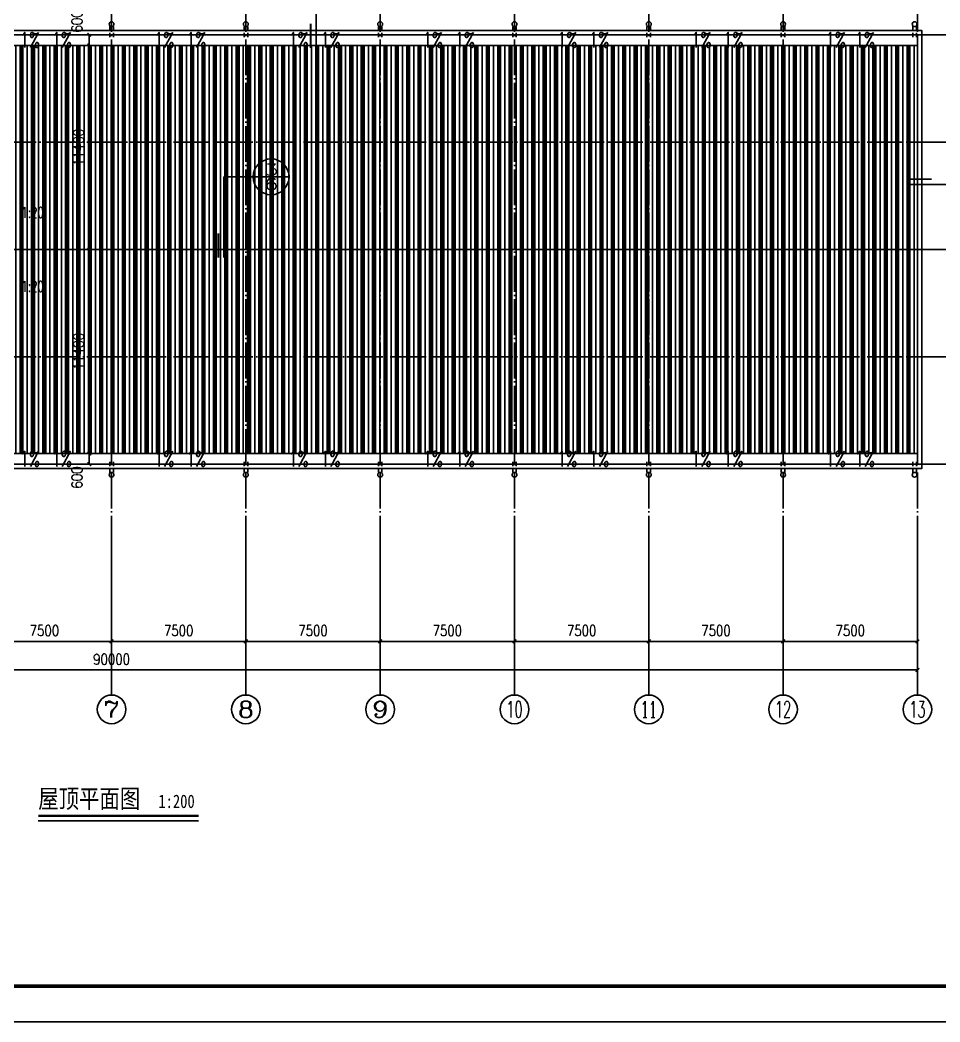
# Model space of a CAD drawing. Extents: x 3757684 to 3906284, y -130571 to 413559.
# Drawn here: x 3828603 to 3879973, y 184104 to 240085 of the extents above; entities that cross this region are included whole.
import ezdxf
from ezdxf.enums import TextEntityAlignment as Align

# ---------------------------------------------------------------- set-up
doc = ezdxf.new("R2010")
doc.units = 0
doc.header["$LTSCALE"] = 1000
doc.header["$MEASUREMENT"] = 0
doc.linetypes.add('DASH', pattern=[0.35, 0.25, -0.1])
doc.linetypes.add('DOTE', pattern=[2.42, 2, -0.2, 0.02, -0.2])
doc.layers.get('0').update_dxf_attribs({"color": 4, "linetype": 'CONTINUOUS'})
doc.layers.get('Defpoints').update_dxf_attribs({"linetype": 'CONTINUOUS'})
for name, color, linetype in [('AXIS', 3, 'CONTINUOUS'), ('AXIS_TEXT', 7, 'CONTINUOUS'), ('DIM_IDEN', 3, 'CONTINUOUS'), ('DIM_SYMB', 3, 'CONTINUOUS'), ('DOTE', 1, 'CONTINUOUS'), ('PUB_DIM', 3, 'CONTINUOUS'), ('PUB_TEXT', 7, 'CONTINUOUS'), ('PUB_TITLE', 4, 'CONTINUOUS')]:
    doc.layers.add(name, color=color, linetype=linetype)
doc.styles.add('_TCH_AXIS', font='COMPLEX', dxfattribs={"bigfont": 'GBCBIG'})
doc.styles.add('_TCH_DIM', font='SIMPLEX', dxfattribs={"bigfont": 'GBCBIG'})
doc.styles.add('_TCH_LABEL', font='COMPLEX', dxfattribs={"bigfont": 'GBCBIG'})
doc.styles.add('COMPLEX', font='COMPLEX')
doc.styles.add('DIM_FONT', font='SIMPLEX.shx', dxfattribs={"width": 0.8})
doc.styles.add('ht', font='simhei_0.ttf', dxfattribs={"width": 0.8})
doc.dimstyles.new('DIMN200', dxfattribs={"dimscale": 2, "dimtxt": 300, "dimasz": 100, "dimexe": 250, "dimexo": 300, "dimgap": 150, "dimtad": 1, "dimdec": 0, "dimzin": 0, "dimdsep": 46, "dimtxsty": 'DIM_FONT', "dimblk": 'ARCHTICK', "dimcen": 0.09, "dimclrt": 7, "dimazin": 2, "dimtfac": 1, "dimtdec": 0, "dimtix": 1, "dimtmove": 2, "dimatfit": 3, "dimfxl": 0, "dimtolj": 1, "dimtzin": 0, "dimarcsym": 0})

# ---------------------------------------------------------------- blocks, each defined once
blk = doc.blocks.new('_ArchTick')
at = {"color": 0, "linetype": 'ByBlock', "const_width": 0.4}
blk.add_lwpolyline([(-0.5, -0.5), (0.5, 0.5)], dxfattribs=at)
blk = doc.blocks.new('*D39')
at = {"layer": 'Defpoints', "color": 0}
for p in [(3832471, 239265), (3833614, 239265), (3833614, 238665)]:
    blk.add_point(p, dxfattribs=at)
at = {"layer": 'PUB_DIM', "color": 0, "lineweight": -2}
for p, q in [((3833014, 239265), (3831971, 239265)), ((3832471, 238665), (3832471, 239265)), ((3833014, 238665), (3831971, 238665))]:
    blk.add_line(p, q, dxfattribs=at)
at = {"layer": 'PUB_DIM', "color": 0, "lineweight": -2, "xscale": 200, "yscale": 200, "zscale": 200}
for p, rotation in [((3832471, 239265), 90), ((3832471, 238665), 270)]:
    blk.add_blockref('_ArchTick', p, dxfattribs=dict(at, rotation=rotation))
at = {"layer": 'PUB_DIM', "color": 7, "insert": (3831781, 240005), "char_height": 600, "attachment_point": 5, "rotation": 90, "style": 'DIM_FONT'}
blk.add_mtext('\\A1;600', dxfattribs=at)
blk = doc.blocks.new('*D40')
at = {"layer": 'Defpoints', "color": 0}
for p in [(3832471, 238665), (3833614, 238665), (3833614, 227265)]:
    blk.add_point(p, dxfattribs=at)
at = {"layer": 'PUB_DIM', "color": 0, "lineweight": -2}
for p, q in [((3833014, 238665), (3831971, 238665)), ((3832471, 227265), (3832471, 238665)), ((3833014, 227265), (3831971, 227265))]:
    blk.add_line(p, q, dxfattribs=at)
at = {"layer": 'PUB_DIM', "color": 0, "lineweight": -2, "xscale": 200, "yscale": 200, "zscale": 200}
for p, rotation in [((3832471, 238665), 90), ((3832471, 227265), 270)]:
    blk.add_blockref('_ArchTick', p, dxfattribs=dict(at, rotation=rotation))
at = {"layer": 'PUB_DIM', "color": 7, "insert": (3831871, 232965), "char_height": 600, "attachment_point": 5, "rotation": 90, "style": 'DIM_FONT'}
blk.add_mtext('\\A1;11400', dxfattribs=at)
blk = doc.blocks.new('*D41')
at = {"layer": 'Defpoints', "color": 0}
for p in [(3832471, 227265), (3833614, 227265), (3833614, 215865)]:
    blk.add_point(p, dxfattribs=at)
at = {"layer": 'PUB_DIM', "color": 0, "lineweight": -2}
for p, q in [((3833014, 227265), (3831971, 227265)), ((3832471, 215865), (3832471, 227265)), ((3833014, 215865), (3831971, 215865))]:
    blk.add_line(p, q, dxfattribs=at)
at = {"layer": 'PUB_DIM', "color": 0, "lineweight": -2, "xscale": 200, "yscale": 200, "zscale": 200}
for p, rotation in [((3832471, 227265), 90), ((3832471, 215865), 270)]:
    blk.add_blockref('_ArchTick', p, dxfattribs=dict(at, rotation=rotation))
at = {"layer": 'PUB_DIM', "color": 7, "insert": (3831871, 221565), "char_height": 600, "attachment_point": 5, "rotation": 90, "style": 'DIM_FONT'}
blk.add_mtext('\\A1;11400', dxfattribs=at)
blk = doc.blocks.new('*D42')
at = {"layer": 'Defpoints', "color": 0}
for p in [(3832471, 215865), (3833614, 215865), (3833614, 215265)]:
    blk.add_point(p, dxfattribs=at)
at = {"layer": 'PUB_DIM', "color": 0, "lineweight": -2}
for p, q in [((3833014, 215865), (3831971, 215865)), ((3832471, 215265), (3832471, 215865)), ((3833014, 215265), (3831971, 215265))]:
    blk.add_line(p, q, dxfattribs=at)
at = {"layer": 'PUB_DIM', "color": 0, "lineweight": -2, "xscale": 200, "yscale": 200, "zscale": 200}
for p, rotation in [((3832471, 215865), 90), ((3832471, 215265), 270)]:
    blk.add_blockref('_ArchTick', p, dxfattribs=dict(at, rotation=rotation))
at = {"layer": 'PUB_DIM', "color": 7, "insert": (3831781, 214525), "char_height": 600, "attachment_point": 5, "rotation": 90, "style": 'DIM_FONT'}
blk.add_mtext('\\A1;600', dxfattribs=at)
blk = doc.blocks.new('*D146')
at = {"layer": 'AXIS', "color": 0, "lineweight": -2}
for p, q in [((3826214, 209771), (3826214, 204871)), ((3833714, 209771), (3833714, 204871)), ((3826214, 205371), (3833714, 205371))]:
    blk.add_line(p, q, dxfattribs=at)
at = {"layer": 'Defpoints', "color": 0}
for p in [(3826214, 210371), (3833714, 210371), (3833714, 205371)]:
    blk.add_point(p, dxfattribs=at)
at = {"layer": 'AXIS', "color": 0, "lineweight": -2, "xscale": 200, "yscale": 200, "zscale": 200, "rotation": 180}
blk.add_blockref('_ArchTick', (3826214, 205371), dxfattribs=at)
at = {"layer": 'AXIS', "color": 0, "lineweight": -2, "xscale": 200, "yscale": 200, "zscale": 200}
blk.add_blockref('_ArchTick', (3833714, 205371), dxfattribs=at)
at = {"layer": 'AXIS', "color": 7, "insert": (3829964, 205971), "char_height": 600, "attachment_point": 5, "style": 'DIM_FONT'}
blk.add_mtext('\\A1;7500', dxfattribs=at)
blk = doc.blocks.new('*D147')
at = {"layer": 'AXIS', "color": 0, "lineweight": -2}
for p, q in [((3833714, 209771), (3833714, 204871)), ((3841214, 209771), (3841214, 204871)), ((3833714, 205371), (3841214, 205371))]:
    blk.add_line(p, q, dxfattribs=at)
at = {"layer": 'Defpoints', "color": 0}
for p in [(3833714, 210371), (3841214, 210371), (3841214, 205371)]:
    blk.add_point(p, dxfattribs=at)
at = {"layer": 'AXIS', "color": 0, "lineweight": -2, "xscale": 200, "yscale": 200, "zscale": 200, "rotation": 180}
blk.add_blockref('_ArchTick', (3833714, 205371), dxfattribs=at)
at = {"layer": 'AXIS', "color": 0, "lineweight": -2, "xscale": 200, "yscale": 200, "zscale": 200}
blk.add_blockref('_ArchTick', (3841214, 205371), dxfattribs=at)
at = {"layer": 'AXIS', "color": 7, "insert": (3837464, 205971), "char_height": 600, "attachment_point": 5, "style": 'DIM_FONT'}
blk.add_mtext('\\A1;7500', dxfattribs=at)
blk = doc.blocks.new('*D148')
at = {"layer": 'AXIS', "color": 0, "lineweight": -2}
for p, q in [((3841214, 209771), (3841214, 204871)), ((3848714, 209771), (3848714, 204871)), ((3841214, 205371), (3848714, 205371))]:
    blk.add_line(p, q, dxfattribs=at)
at = {"layer": 'Defpoints', "color": 0}
for p in [(3841214, 210371), (3848714, 210371), (3848714, 205371)]:
    blk.add_point(p, dxfattribs=at)
at = {"layer": 'AXIS', "color": 0, "lineweight": -2, "xscale": 200, "yscale": 200, "zscale": 200, "rotation": 180}
blk.add_blockref('_ArchTick', (3841214, 205371), dxfattribs=at)
at = {"layer": 'AXIS', "color": 0, "lineweight": -2, "xscale": 200, "yscale": 200, "zscale": 200}
blk.add_blockref('_ArchTick', (3848714, 205371), dxfattribs=at)
at = {"layer": 'AXIS', "color": 7, "insert": (3844964, 205971), "char_height": 600, "attachment_point": 5, "style": 'DIM_FONT'}
blk.add_mtext('\\A1;7500', dxfattribs=at)
blk = doc.blocks.new('*D149')
at = {"layer": 'AXIS', "color": 0, "lineweight": -2}
for p, q in [((3848714, 209771), (3848714, 204871)), ((3856214, 209771), (3856214, 204871)), ((3848714, 205371), (3856214, 205371))]:
    blk.add_line(p, q, dxfattribs=at)
at = {"layer": 'Defpoints', "color": 0}
for p in [(3848714, 210371), (3856214, 210371), (3856214, 205371)]:
    blk.add_point(p, dxfattribs=at)
at = {"layer": 'AXIS', "color": 0, "lineweight": -2, "xscale": 200, "yscale": 200, "zscale": 200, "rotation": 180}
blk.add_blockref('_ArchTick', (3848714, 205371), dxfattribs=at)
at = {"layer": 'AXIS', "color": 0, "lineweight": -2, "xscale": 200, "yscale": 200, "zscale": 200}
blk.add_blockref('_ArchTick', (3856214, 205371), dxfattribs=at)
at = {"layer": 'AXIS', "color": 7, "insert": (3852464, 205971), "char_height": 600, "attachment_point": 5, "style": 'DIM_FONT'}
blk.add_mtext('\\A1;7500', dxfattribs=at)
blk = doc.blocks.new('*D150')
at = {"layer": 'AXIS', "color": 0, "lineweight": -2}
for p, q in [((3856214, 209771), (3856214, 204871)), ((3863714, 209771), (3863714, 204871)), ((3856214, 205371), (3863714, 205371))]:
    blk.add_line(p, q, dxfattribs=at)
at = {"layer": 'Defpoints', "color": 0}
for p in [(3856214, 210371), (3863714, 210371), (3863714, 205371)]:
    blk.add_point(p, dxfattribs=at)
at = {"layer": 'AXIS', "color": 0, "lineweight": -2, "xscale": 200, "yscale": 200, "zscale": 200, "rotation": 180}
blk.add_blockref('_ArchTick', (3856214, 205371), dxfattribs=at)
at = {"layer": 'AXIS', "color": 0, "lineweight": -2, "xscale": 200, "yscale": 200, "zscale": 200}
blk.add_blockref('_ArchTick', (3863714, 205371), dxfattribs=at)
at = {"layer": 'AXIS', "color": 7, "insert": (3859964, 205971), "char_height": 600, "attachment_point": 5, "style": 'DIM_FONT'}
blk.add_mtext('\\A1;7500', dxfattribs=at)
blk = doc.blocks.new('*D151')
at = {"layer": 'AXIS', "color": 0, "lineweight": -2}
for p, q in [((3863714, 209771), (3863714, 204871)), ((3871214, 209771), (3871214, 204871)), ((3863714, 205371), (3871214, 205371))]:
    blk.add_line(p, q, dxfattribs=at)
at = {"layer": 'Defpoints', "color": 0}
for p in [(3863714, 210371), (3871214, 210371), (3871214, 205371)]:
    blk.add_point(p, dxfattribs=at)
at = {"layer": 'AXIS', "color": 0, "lineweight": -2, "xscale": 200, "yscale": 200, "zscale": 200, "rotation": 180}
blk.add_blockref('_ArchTick', (3863714, 205371), dxfattribs=at)
at = {"layer": 'AXIS', "color": 0, "lineweight": -2, "xscale": 200, "yscale": 200, "zscale": 200}
blk.add_blockref('_ArchTick', (3871214, 205371), dxfattribs=at)
at = {"layer": 'AXIS', "color": 7, "insert": (3867464, 205971), "char_height": 600, "attachment_point": 5, "style": 'DIM_FONT'}
blk.add_mtext('\\A1;7500', dxfattribs=at)
blk = doc.blocks.new('*D152')
at = {"layer": 'AXIS', "color": 0, "lineweight": -2}
for p, q in [((3871214, 209771), (3871214, 204871)), ((3878714, 209771), (3878714, 204871)), ((3871214, 205371), (3878714, 205371))]:
    blk.add_line(p, q, dxfattribs=at)
at = {"layer": 'Defpoints', "color": 0}
for p in [(3871214, 210371), (3878714, 210371), (3878714, 205371)]:
    blk.add_point(p, dxfattribs=at)
at = {"layer": 'AXIS', "color": 0, "lineweight": -2, "xscale": 200, "yscale": 200, "zscale": 200, "rotation": 180}
blk.add_blockref('_ArchTick', (3871214, 205371), dxfattribs=at)
at = {"layer": 'AXIS', "color": 0, "lineweight": -2, "xscale": 200, "yscale": 200, "zscale": 200}
blk.add_blockref('_ArchTick', (3878714, 205371), dxfattribs=at)
at = {"layer": 'AXIS', "color": 7, "insert": (3874964, 205971), "char_height": 600, "attachment_point": 5, "style": 'DIM_FONT'}
blk.add_mtext('\\A1;7500', dxfattribs=at)
blk = doc.blocks.new('*D153')
at = {"layer": 'AXIS', "color": 0, "lineweight": -2}
for p, q in [((3788714, 209771), (3788714, 203271)), ((3878714, 209771), (3878714, 203271)), ((3788714, 203771), (3878714, 203771))]:
    blk.add_line(p, q, dxfattribs=at)
at = {"layer": 'Defpoints', "color": 0}
for p in [(3788714, 210371), (3878714, 210371), (3878714, 203771)]:
    blk.add_point(p, dxfattribs=at)
at = {"layer": 'AXIS', "color": 0, "lineweight": -2, "xscale": 200, "yscale": 200, "zscale": 200, "rotation": 180}
blk.add_blockref('_ArchTick', (3788714, 203771), dxfattribs=at)
at = {"layer": 'AXIS', "color": 0, "lineweight": -2, "xscale": 200, "yscale": 200, "zscale": 200}
blk.add_blockref('_ArchTick', (3878714, 203771), dxfattribs=at)
at = {"layer": 'AXIS', "color": 7, "insert": (3833714, 204371), "char_height": 600, "attachment_point": 5, "style": 'DIM_FONT'}
blk.add_mtext('\\A1;90000', dxfattribs=at)
blk = doc.blocks.new('_AXISO')
blk.add_circle((0, 0), 0.5)
at = {"layer": 'AXIS_TEXT', "style": 'COMPLEX', "width": 1.041667}
blk.add_attdef('A', text='', height=0.56, dxfattribs=at).set_placement((-0.25, -0.28), (0.25, -0.28), align=Align.FIT)

msp = doc.modelspace()

# ---------------------------------------------------------------- hatches: boundary and pattern name
h = msp.add_hatch()
h.set_pattern_fill('PLASTI', color=8, scale=200, angle=90, style=0)
h.set_pattern_definition([(90, (257526.14, -262906.9), (-635, 4e-14), []), (90, (257446.8, -262906.9), (-635, 4e-14), []), (90, (257367.4, -262906.9), (-635, 4e-14), []), (90, (257129.3, -262906.9), (-635, 4e-14), [])])
h.paths.add_polyline_path([(3788713.9, 215865.2), (3878713.9, 215865.2), (3878713.9, 238665.2), (3788713.9, 238665.2)])

# ---------------------------------------------------------------- linework, layer by layer
at = {"linetype": 'DASH'}
for p, q in [((3833613.9, 239717.1, 0), (3833613.9, 239125.7, 0)), ((3833813.9, 239717.1, 0), (3833813.9, 239125.7, 0)), ((3841113.9, 239717.1, 0), (3841113.9, 239125.7, 0)), ((3841313.9, 239717.1, 0), (3841313.9, 239125.7, 0)), ((3848613.9, 239717.1, 0), (3848613.9, 239125.7, 0)), ((3848813.9, 239717.1, 0), (3848813.9, 239125.7, 0)), ((3856113.9, 239717.1, 0), (3856113.9, 239125.7, 0)), ((3856313.9, 239717.1, 0), (3856313.9, 239125.7, 0)), ((3863613.9, 239717.1, 0), (3863613.9, 239125.7, 0)), ((3863813.9, 239717.1, 0), (3863813.9, 239125.7, 0)), ((3871113.9, 239717.1, 0), (3871113.9, 239125.7, 0)), ((3871313.9, 239717.1, 0), (3871313.9, 239125.7, 0)), ((3878457.2, 239717.1, 0), (3878457.2, 239125.7, 0)), ((3878657.2, 239717.1, 0), (3878657.2, 239125.7, 0)), ((3833613.9, 214813.2, 0), (3833613.9, 215404.6, 0)), ((3833813.9, 214813.2, 0), (3833813.9, 215404.6, 0)), ((3841113.9, 214813.2, 0), (3841113.9, 215404.6, 0)), ((3841313.9, 214813.2, 0), (3841313.9, 215404.6, 0)), ((3848613.9, 214813.2, 0), (3848613.9, 215404.6, 0)), ((3848813.9, 214813.2, 0), (3848813.9, 215404.6, 0)), ((3856113.9, 214813.2, 0), (3856113.9, 215404.6, 0)), ((3856313.9, 214813.2, 0), (3856313.9, 215404.6, 0)), ((3863613.9, 214813.2, 0), (3863613.9, 215404.6, 0)), ((3863813.9, 214813.2, 0), (3863813.9, 215404.6, 0)), ((3871113.9, 214813.2, 0), (3871113.9, 215404.6, 0)), ((3871313.9, 214813.2, 0), (3871313.9, 215404.6, 0)), ((3878457.2, 214813.2, 0), (3878457.2, 215404.6, 0)), ((3878657.2, 214813.2, 0), (3878657.2, 215404.6, 0))]:
    msp.add_line(p, q, dxfattribs=at)
msp.add_line((3788713.9, 227265.2, 0), (3878713.9, 227265.2))
for points in [[(3788473.9, 239505.2), (3878953.9, 239505.2), (3878953.9, 215025.2), (3788473.9, 215025.2)], [(3788713.9, 239265.2), (3878713.9, 239265.2), (3878713.9, 215265.2), (3788713.9, 215265.2)], [(3788713.9, 238665.2), (3878713.9, 238665.2), (3878713.9, 215865.2), (3788713.9, 215865.2)]]:
    msp.add_lwpolyline(points, close=True)
for centre in [(3833713.9, 239853.2, 0), (3841213.9, 239853.2, 0), (3848713.9, 239853.2, 0), (3856213.9, 239853.2, 0), (3863713.9, 239853.2, 0), (3871213.9, 239853.2, 0), (3878557.2, 239853.2, 0), (3833713.9, 214677.1, 0), (3841213.9, 214677.1, 0), (3848713.9, 214677.1, 0), (3856213.9, 214677.1, 0), (3863713.9, 214677.1, 0), (3871213.9, 214677.1, 0), (3878557.2, 214677.1, 0)]:
    msp.add_circle(centre, 134.3)
at = {"layer": 'AXIS'}
for p, q in [((3833713.9, 210370.6), (3833713.9, 202370.6)), ((3841213.9, 210370.6), (3841213.9, 202370.6)), ((3848713.9, 210370.6), (3848713.9, 202370.6)), ((3856213.9, 210370.6), (3856213.9, 202370.6)), ((3863713.9, 210370.6), (3863713.9, 202370.6)), ((3871213.9, 210370.6), (3871213.9, 202370.6)), ((3878713.9, 210370.6), (3878713.9, 202370.6))]:
    msp.add_line(p, q, dxfattribs=at)
at = {"layer": 'DIM_IDEN'}
for p, q in [((3845133.1, 238525), (3845133.1, 243041)), ((3839975.5, 231324.2), (3841623.7, 231324.2)), ((3839975.5, 226808.2), (3839975.5, 231324.2)), ((3843623.7, 231324.2), (3841623.7, 231324.2)), ((3878151.9, 230898.1), (3881800.1, 230898.1)), ((3878151.9, 230898.1), (3878151.9, 230898.1))]:
    msp.add_line(p, q, dxfattribs=at)
at = {"layer": 'DIM_IDEN', "const_width": 100}
for points in [[(3844833.1, 238525), (3844833.1, 239879.5)], [(3878151.9, 231198.1), (3879506.4, 231198.1)], [(3839675.5, 226808.2), (3839675.5, 228162.7)]]:
    msp.add_lwpolyline(points, dxfattribs=at)
at = {"layer": 'DIM_IDEN'}
msp.add_circle((3842623.7, 231324.2), 1000, dxfattribs=at)
at = {"layer": 'DIM_SYMB'}
for points in [[(3831542.1, 238967.7, 0, 0, 0), (3832743.3, 238967.7, 160, 0, 0), (3833343.3, 238967.7, 0, 0, 0)], [(3835885.7, 238967.7, 0, 0, 0), (3834684.5, 238967.7, 160, 0, 0), (3834084.5, 238967.7, 0, 0, 0)], [(3839042.1, 238967.7, 0, 0, 0), (3840243.3, 238967.7, 160, 0, 0), (3840843.3, 238967.7, 0, 0, 0)], [(3843385.7, 238967.7, 0, 0, 0), (3842184.5, 238967.7, 160, 0, 0), (3841584.5, 238967.7, 0, 0, 0)], [(3846542.1, 238967.7, 0, 0, 0), (3847743.3, 238967.7, 160, 0, 0), (3848343.3, 238967.7, 0, 0, 0)], [(3850885.7, 238967.7, 0, 0, 0), (3849684.5, 238967.7, 160, 0, 0), (3849084.5, 238967.7, 0, 0, 0)], [(3854042.1, 238967.7, 0, 0, 0), (3855243.3, 238967.7, 160, 0, 0), (3855843.3, 238967.7, 0, 0, 0)], [(3858385.7, 238967.7, 0, 0, 0), (3857184.5, 238967.7, 160, 0, 0), (3856584.5, 238967.7, 0, 0, 0)], [(3861542.1, 238967.7, 0, 0, 0), (3862743.3, 238967.7, 160, 0, 0), (3863343.3, 238967.7, 0, 0, 0)], [(3865885.7, 238967.7, 0, 0, 0), (3864684.5, 238967.7, 160, 0, 0), (3864084.5, 238967.7, 0, 0, 0)], [(3869042.1, 238967.7, 0, 0, 0), (3870243.3, 238967.7, 160, 0, 0), (3870843.3, 238967.7, 0, 0, 0)], [(3873385.7, 238967.7, 0, 0, 0), (3872184.5, 238967.7, 160, 0, 0), (3871584.5, 238967.7, 0, 0, 0)], [(3876385.4, 238967.7, 0, 0, 0), (3877586.6, 238967.7, 160, 0, 0), (3878186.6, 238967.7, 0, 0, 0)], [(3829321.9, 229827.6, 0, 0, 0), (3829321.9, 234165, 160, 0, 0), (3829321.9, 234765, 0, 0, 0)], [(3829321.9, 224702.7, 0, 0, 0), (3829321.9, 220365.3, 160, 0, 0), (3829321.9, 219765.3, 0, 0, 0)], [(3831542.1, 215562.6, 0, 0, 0), (3832743.3, 215562.6, 160, 0, 0), (3833343.3, 215562.6, 0, 0, 0)], [(3835885.7, 215562.6, 0, 0, 0), (3834684.5, 215562.6, 160, 0, 0), (3834084.5, 215562.6, 0, 0, 0)], [(3839042.1, 215562.6, 0, 0, 0), (3840243.3, 215562.6, 160, 0, 0), (3840843.3, 215562.6, 0, 0, 0)], [(3843385.7, 215562.6, 0, 0, 0), (3842184.5, 215562.6, 160, 0, 0), (3841584.5, 215562.6, 0, 0, 0)], [(3846542.1, 215562.6, 0, 0, 0), (3847743.3, 215562.6, 160, 0, 0), (3848343.3, 215562.6, 0, 0, 0)], [(3850885.7, 215562.6, 0, 0, 0), (3849684.5, 215562.6, 160, 0, 0), (3849084.5, 215562.6, 0, 0, 0)], [(3854042.1, 215562.6, 0, 0, 0), (3855243.3, 215562.6, 160, 0, 0), (3855843.3, 215562.6, 0, 0, 0)], [(3858385.7, 215562.6, 0, 0, 0), (3857184.5, 215562.6, 160, 0, 0), (3856584.5, 215562.6, 0, 0, 0)], [(3861542.1, 215562.6, 0, 0, 0), (3862743.3, 215562.6, 160, 0, 0), (3863343.3, 215562.6, 0, 0, 0)], [(3865885.7, 215562.6, 0, 0, 0), (3864684.5, 215562.6, 160, 0, 0), (3864084.5, 215562.6, 0, 0, 0)], [(3869042.1, 215562.6, 0, 0, 0), (3870243.3, 215562.6, 160, 0, 0), (3870843.3, 215562.6, 0, 0, 0)], [(3873385.7, 215562.6, 0, 0, 0), (3872184.5, 215562.6, 160, 0, 0), (3871584.5, 215562.6, 0, 0, 0)], [(3876385.4, 215562.6, 0, 0, 0), (3877586.6, 215562.6, 160, 0, 0), (3878186.6, 215562.6, 0, 0, 0)]]:
    msp.add_lwpolyline(points, format="xyseb", dxfattribs=at)
at = {"layer": 'DIM_SYMB', "const_width": 140}
msp.add_lwpolyline([(3829615.5, 195625.7), (3838570.4, 195625.7)], dxfattribs=at)
at = {"layer": 'DIM_SYMB'}
msp.add_lwpolyline([(3829615.5, 195345.7), (3838570.4, 195345.7)], dxfattribs=at)
at = {"layer": 'DOTE', "linetype": 'DOTE'}
for p, q in [((3833713.9, 243842.1, 0), (3833713.9, 210370.6, 0)), ((3841213.9, 243842.1, 0), (3841213.9, 210370.6, 0)), ((3848713.9, 243842.1, 0), (3848713.9, 210370.6, 0)), ((3856213.9, 243842.1, 0), (3856213.9, 210370.6, 0)), ((3863713.9, 243842.1, 0), (3863713.9, 210370.6, 0)), ((3871213.9, 243842.1, 0), (3871213.9, 210370.6, 0)), ((3878713.9, 243842.1, 0), (3878713.9, 210370.6, 0)), ((3882739.8, 239265.2, 0), (3784688, 239265.2, 0)), ((3882739.8, 233265.2, 0), (3784688, 233265.2, 0)), ((3882739.8, 227265.2, 0), (3784688, 227265.2, 0)), ((3882739.8, 221265.2, 0), (3784688, 221265.2, 0)), ((3882739.8, 215265.2, 0), (3784688, 215265.2, 0))]:
    msp.add_line(p, q, dxfattribs=at)
at = {"layer": 'PUB_TITLE', "elevation": 0}
msp.add_lwpolyline([(3757684, 184104.3), (3906284, 184104.3), (3906284, 268104.3), (3757684, 268104.3)], close=True, dxfattribs=at)
at = {"layer": 'PUB_TITLE', "const_width": 200, "elevation": 0}
msp.add_lwpolyline([(3762684, 186104.3), (3904284, 186104.3), (3904284, 266104.3), (3762684, 266104.3)], close=True, dxfattribs=at)

# ---------------------------------------------------------------- block references
at = {"layer": 'AXIS'}
ref = msp.add_blockref('_AXISO', (3833713.9, 201570.6), dxfattribs=dict(at, xscale=1600, yscale=1600, zscale=1600))
ref.add_attrib('A', '7', dxfattribs={"layer": 'AXIS_TEXT', "height": 905.1, "style": '_TCH_AXIS', "width": 1.5}).set_placement((3833261.4, 201118.1), (3834166.4, 201118.1), align=Align.FIT)
ref = msp.add_blockref('_AXISO', (3841213.9, 201570.6), dxfattribs=dict(at, xscale=1600, yscale=1600, zscale=1600))
ref.add_attrib('A', '8', dxfattribs={"layer": 'AXIS_TEXT', "height": 905.1, "style": '_TCH_AXIS', "width": 1.5}).set_placement((3840761.4, 201118.1), (3841666.4, 201118.1), align=Align.FIT)
ref = msp.add_blockref('_AXISO', (3848713.9, 201570.6), dxfattribs=dict(at, xscale=1600, yscale=1600, zscale=1600))
ref.add_attrib('A', '9', dxfattribs={"layer": 'AXIS_TEXT', "height": 905.1, "style": '_TCH_AXIS', "width": 1.5}).set_placement((3848261.4, 201118.1), (3849166.4, 201118.1), align=Align.FIT)
ref = msp.add_blockref('_AXISO', (3856213.9, 201570.6), dxfattribs=dict(at, xscale=1600, yscale=1600, zscale=1600))
ref.add_attrib('A', '10', dxfattribs={"layer": 'AXIS_TEXT', "height": 905.1, "style": '_TCH_AXIS', "width": 0.724138}).set_placement((3855761.4, 201118.1), (3856666.4, 201118.1), align=Align.FIT)
ref = msp.add_blockref('_AXISO', (3863713.9, 201570.6), dxfattribs=dict(at, xscale=1600, yscale=1600, zscale=1600))
ref.add_attrib('A', '11', dxfattribs={"layer": 'AXIS_TEXT', "height": 905.1, "style": '_TCH_AXIS', "width": 0.875}).set_placement((3863261.4, 201118.1), (3864166.4, 201118.1), align=Align.FIT)
ref = msp.add_blockref('_AXISO', (3871213.9, 201570.6), dxfattribs=dict(at, xscale=1600, yscale=1600, zscale=1600))
ref.add_attrib('A', '12', dxfattribs={"layer": 'AXIS_TEXT', "height": 905.1, "style": '_TCH_AXIS', "width": 0.724138}).set_placement((3870761.4, 201118.1), (3871666.4, 201118.1), align=Align.FIT)
ref = msp.add_blockref('_AXISO', (3878713.9, 201570.6), dxfattribs=dict(at, xscale=1600, yscale=1600, zscale=1600))
ref.add_attrib('A', '13', dxfattribs={"layer": 'AXIS_TEXT', "height": 905.1, "style": '_TCH_AXIS', "width": 0.724138}).set_placement((3878261.4, 201118.1), (3879166.4, 201118.1), align=Align.FIT)

# ---------------------------------------------------------------- texts
at = {"layer": 'PUB_TEXT'}
for s, height, style, width, p in [('1%', 850, '_TCH_DIM', 0.705882, (3828585.7, 238542.7, 0)), ('1%', 850, '_TCH_DIM', 0.705882, (3830370.7, 238542.7)), ('1%', 850, '_TCH_DIM', 0.705882, (3836085.7, 238542.7)), ('1%', 850, '_TCH_DIM', 0.705882, (3837870.7, 238542.7, 0)), ('1%', 850, '_TCH_DIM', 0.705882, (3843585.7, 238542.7, 0)), ('1%', 850, '_TCH_DIM', 0.705882, (3845370.7, 238542.7, 0)), ('1%', 850, '_TCH_DIM', 0.705882, (3851085.7, 238542.7, 0)), ('1%', 850, '_TCH_DIM', 0.705882, (3852870.7, 238542.7)), ('1%', 850, '_TCH_DIM', 0.705882, (3858585.7, 238542.7)), ('1%', 850, '_TCH_DIM', 0.705882, (3860370.7, 238542.7)), ('1%', 850, '_TCH_DIM', 0.705882, (3866085.7, 238542.7)), ('1%', 850, '_TCH_DIM', 0.705882, (3867870.7, 238542.7, 0)), ('1%', 850, '_TCH_DIM', 0.705882, (3873585.7, 238542.7, 0)), ('1%', 850, '_TCH_DIM', 0.705882, (3875214, 238542.7)), ('1:20', 595, '_TCH_DIM', 0.705882, (3828671.9, 229032.6)), ('1:20', 595, '_TCH_DIM', 0.705882, (3828671.9, 224902.7)), ('1%', 850, '_TCH_DIM', 0.705882, (3828585.7, 215137.6)), ('1%', 850, '_TCH_DIM', 0.705882, (3830370.7, 215137.6)), ('1%', 850, '_TCH_DIM', 0.705882, (3836085.7, 215137.6)), ('1%', 850, '_TCH_DIM', 0.705882, (3837870.7, 215137.6)), ('1%', 850, '_TCH_DIM', 0.705882, (3843585.7, 215137.6)), ('1%', 850, '_TCH_DIM', 0.705882, (3845370.7, 215137.6)), ('1%', 850, '_TCH_DIM', 0.705882, (3851085.7, 215137.6)), ('1%', 850, '_TCH_DIM', 0.705882, (3852870.7, 215137.6)), ('1%', 850, '_TCH_DIM', 0.705882, (3858585.7, 215137.6)), ('1%', 850, '_TCH_DIM', 0.705882, (3860370.7, 215137.6)), ('1%', 850, '_TCH_DIM', 0.705882, (3866085.7, 215137.6)), ('1%', 850, '_TCH_DIM', 0.705882, (3867870.7, 215137.6)), ('1%', 850, '_TCH_DIM', 0.705882, (3873585.7, 215137.6)), ('1%', 850, '_TCH_DIM', 0.705882, (3875214, 215137.6)), ('屋顶平面图', 1045.57, 'ht', 0.8, (3829615.5, 196059.3, 0)), ('1:200', 746.84, 'ht', 0.8, (3836324.9, 196059.3, 0))]:
    msp.add_text(s, height=height, dxfattribs=dict(at, style=style, width=width)).set_placement(p)
at = {"layer": 'PUB_TEXT', "style": '_TCH_LABEL', "width": 1.875}
for s, p, p2 in [('3', (3842221.2, 231404.7), (3843026.2, 231404.7)), ('6', (3842221.2, 230599.7), (3843026.2, 230599.7))]:
    msp.add_text(s, height=644, dxfattribs=at).set_placement(p, p2, align=Align.FIT)

# ---------------------------------------------------------------- dimensions: what is measured, and where the dimension line sits
at = {"layer": 'AXIS'}
for p1, p2, distance, picture, middle in [((3788713.9, 210370.6), (3878713.9, 210370.6), -6600, '*D153', (3833713.9, 204370.6)), ((3826213.9, 210370.6), (3833713.9, 210370.6), -5000, '*D146', (3829963.9, 205970.6)), ((3833713.9, 210370.6), (3841213.9, 210370.6), -5000, '*D147', (3837463.9, 205970.6)), ((3841213.9, 210370.6), (3848713.9, 210370.6), -5000, '*D148', (3844963.9, 205970.6)), ((3848713.9, 210370.6), (3856213.9, 210370.6), -5000, '*D149', (3852463.9, 205970.6)), ((3856213.9, 210370.6), (3863713.9, 210370.6), -5000, '*D150', (3859963.9, 205970.6)), ((3863713.9, 210370.6), (3871213.9, 210370.6), -5000, '*D151', (3867463.9, 205970.6)), ((3871213.9, 210370.6), (3878713.9, 210370.6), -5000, '*D152', (3874963.9, 205970.6))]:
    dim = msp.add_aligned_dim(p1=p1, p2=p2, distance=distance, dimstyle='DIMN200', dxfattribs=at)
    dim.commit()
    dim.dimension.update_dxf_attribs({"geometry": picture, "text_midpoint": middle})
at = {"layer": 'PUB_DIM'}
for base, p1, p2, picture, middle in [((3832470.7, 239265.2), (3833613.9, 238665.2), (3833613.9, 239265.2), '*D39', (3831780.7, 240005.2)), ((3832470.7, 215865.2), (3833613.9, 215265.2), (3833613.9, 215865.2), '*D42', (3831780.7, 214525.2))]:
    dim = msp.add_linear_dim(base=base, p1=p1, p2=p2, angle=90, dimstyle='DIMN200', dxfattribs=at)
    dim.commit()
    dim.dimension.update_dxf_attribs({"geometry": picture, "text_midpoint": middle, "dimtype": 129})
for p1, p2, picture, middle in [((3833613.9, 227265.2), (3833613.9, 238665.2), '*D40', (3831870.7, 232965.2)), ((3833613.9, 215865.2), (3833613.9, 227265.2), '*D41', (3831870.7, 221565.2))]:
    dim = msp.add_aligned_dim(p1=p1, p2=p2, distance=1143.2, dimstyle='DIMN200', dxfattribs=at)
    dim.commit()
    dim.dimension.update_dxf_attribs({"geometry": picture, "text_midpoint": middle})

doc.saveas('drawing.dxf')
